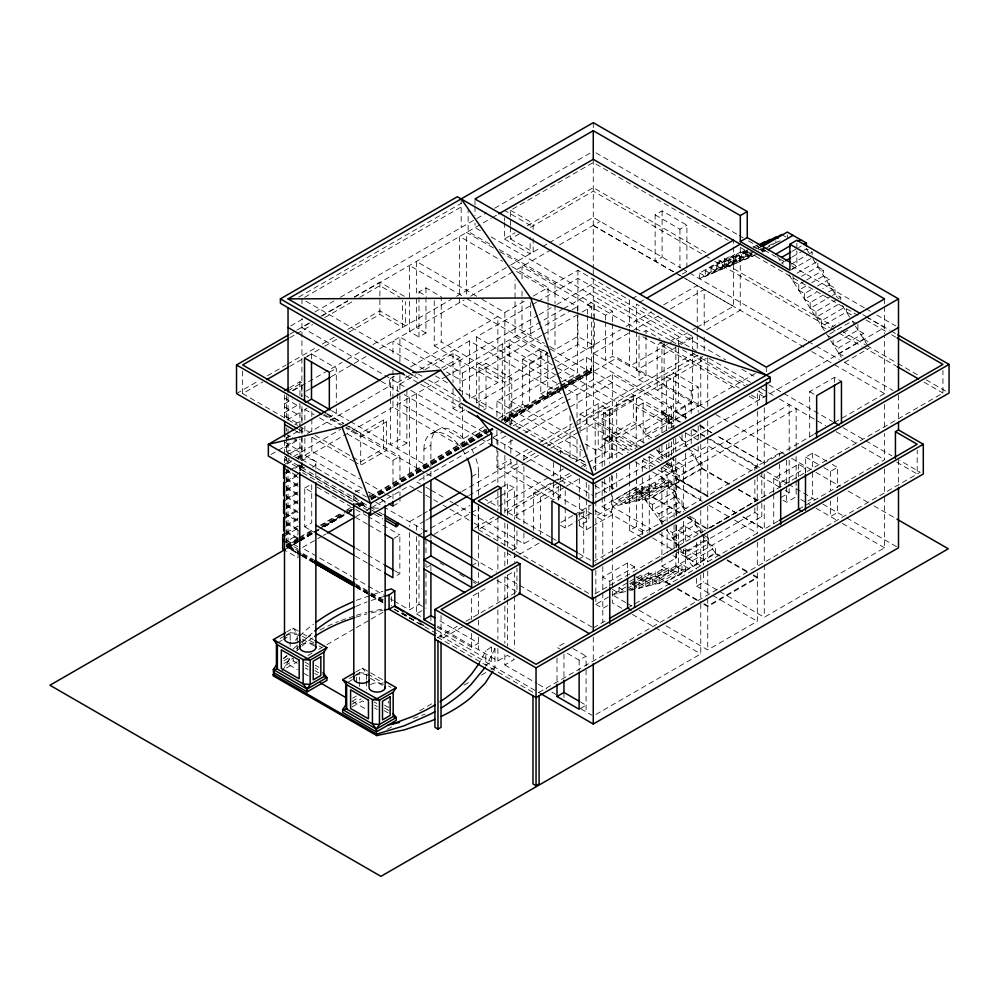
<?xml version="1.0" encoding="UTF-8"?>
<svg xmlns="http://www.w3.org/2000/svg" width="999" height="999" viewBox="0 0 999 999"><rect width="100%" height="100%" fill="white"/><g stroke="black" fill="none" stroke-linecap="round" stroke-linejoin="round"><path stroke-width="0.75" stroke-dasharray="5 3.75" d="M394.205 609.253L423.838 626.361L423.851 625.287L419.817 622.951M561.388 388.861L591.008 371.64L591.033 368.806L590.197 368.306L590.721 371.041L504.67 420.629M506.006 420.904L590.871 371.553L590.884 370.504M298.564 540.459L287.787 546.728L287.762 547.802L301.236 555.581M301.261 554.507L286.401 545.841L286.413 544.93L288.099 544.942L288.037 547.802L298.539 541.533M287.787 546.728L287.287 547.365L286.463 545.854L313.674 530.069M493.518 669.992L494.98 667.282L494.98 648.776L491.52 646.778L485.801 650.911L479.22 663.299M494.98 648.776L485.864 666.158M282.23 670.891L290.309 658.154M289.585 658.466L286.638 663.373L297.44 669.605M283.903 658.653L286.775 655.431M295.467 640.222L297.402 638.074M296.666 648.738L298.514 646.703M302.21 642.632L304.058 640.596A157.168 101.299 -6.6 0 1 312.437 632.866M292.969 649.163L297.402 645.104M296.666 651.011L300.899 647.152M301.948 646.178L304.058 644.243A154.783 89.361 0 0 1 312.437 637.899M298.514 537.899L286.413 544.93L301.161 553.446M299.862 537.112L313.299 529.295M320.017 525.387L341.533 512.887M346.903 509.765L352.285 506.63M353.621 505.856L361.688 501.161M369.755 496.478L485.352 429.258M501.486 419.88L559.278 386.276M560.626 385.502L590.197 368.306M321.341 525.511L342.857 513.011M344.193 512.225L352.722 507.367M357.642 504.42L362.15 501.885M369.742 497.377L486.688 429.383M501.473 420.791L560.064 386.8M560.614 386.401L591.033 368.806M297.777 540.447L286.988 546.728L300.499 554.532M299.126 539.672L313.961 531.043M322.053 526.336L344.992 512.999M346.341 512.212L351.735 509.078M358.479 505.157L363.873 502.022M370.617 498.101L486.625 430.656M504.158 420.454L560.814 387.512M562.162 386.738L590.484 370.267M299.912 539.685L313.374 531.855M322.802 526.361L344.368 513.836M349.75 510.701L352.447 509.14M357.829 506.006L364.573 502.085M371.303 498.164L487.15 430.806M287.45 547.365L298.239 541.096M299.588 540.309L313.062 532.479M314.41 531.693L318.456 529.345M319.805 528.558L344.068 514.448M349.45 511.313L352.147 509.752M358.891 505.831L365.634 501.91M371.016 498.776L486.938 431.381M488.286 430.594L492.332 428.246M504.458 421.191L590.721 371.041M299.887 540.746L313.349 532.917M314.697 532.13L318.743 529.782M324.138 526.648L345.691 514.11M347.04 513.336L352.422 510.202M359.153 506.281L365.896 502.36M371.278 499.238L487.137 431.868M488.486 431.081L493.881 427.959M298.801 541.533L288.037 547.802L288.037 465.871M300.15 540.746L313.611 532.917M314.96 532.142L319.006 529.795M324.388 526.66L345.929 514.135M347.277 513.349L352.672 510.214M359.403 506.306L366.133 502.385M371.516 499.25L487.325 431.93M488.673 431.143L492.707 428.796M506.181 420.966L560.039 389.647M298.763 297.09L461.176 203.321M304.658 297.315L462.724 206.056M290.721 325.961L302.884 318.943M314.872 312.013L333.953 300.999M340.372 297.29L486.563 212.887M494.667 208.217L593.269 151.286M290.122 334.016L295.479 330.931M296.815 330.157L310.214 322.415M320.929 316.233L347.727 300.761M354.433 296.89L379.882 282.193L404.358 296.316M310.065 322.839L301.96 327.51L405.806 387.475M322.115 315.884L347.889 300.999M354.358 297.252L491.121 218.294M492.182 217.695L497.852 214.423M289.722 337.774L295.105 334.665M296.453 333.891L312.6 324.563M324.712 317.57L352.972 301.261M359.702 297.365L379.882 285.714L399.912 297.277M510.464 225.399L510.464 210.327L593.269 162.525L728.271 240.472M236.526 393.606L257.967 381.218M267.345 375.811L286.101 364.972M287.437 364.21L316.92 347.19M322.277 344.093L334.328 337.125M347.727 329.395L379.882 310.826L405.644 325.699L405.644 301.586M504.37 222.39L504.37 238.961L515.134 232.742M527.26 225.749L593.269 187.637L706.468 252.997M533.166 229.458L533.166 223.439L530.119 225.2L504.37 210.327M242.632 370.991L242.632 393.606L262.812 381.943M289.722 366.408L301.835 359.415M307.217 356.306L323.364 346.99M324.712 346.203L336.825 339.21M348.938 332.217L379.882 314.348L402.585 327.46L402.585 300.337M510.464 226.91L510.464 238.961L521.153 232.792M530.494 227.397L593.269 191.159L703.97 255.082M304.533 357.967L311.501 353.946L336.301 368.269L336.301 402.522M425.961 297.202L425.961 333.017L418.993 337.038L418.993 291.883L425.961 287.862L441.221 296.678L441.221 341.833L504.845 378.571L548.051 353.621L459.627 302.572L459.627 236.488L502.497 261.238M289.722 387.624L299.95 381.718L301.86 382.817L301.86 396.653L301.96 318.469M287.799 390.934L301.86 382.817M292.245 390.572L299.875 386.163M293.419 390.484L342.058 362.412M347.327 359.365L359.615 352.272M372.939 344.58L451.148 299.425M456.506 296.328L510.039 265.422M510.876 264.935L541.183 247.44M542.519 246.678L547.864 243.594M549.2 242.819L593.269 217.37L681.056 268.057M329.333 372.29L336.301 368.269M305.969 391.283L310.015 388.948M331.393 376.598L353.022 364.123M354.146 363.474L367.807 355.582M379.57 348.788L464.173 299.95M470.629 296.216L513.723 271.341M551.423 249.575L515.072 270.567L577.522 306.643L577.522 311.251M559.502 244.905L600.224 221.391M284.615 403.796L292.245 399.388M284.615 412.599L299.875 403.796M304.857 420.079L304.857 409.39L307.18 408.042M287.15 419.942L299.875 412.599M662.1 210.851L662.1 257.118L655.132 261.139L655.132 214.872L662.1 210.851L686.9 225.175L686.9 271.428L679.932 275.449M294.78 424.35L299.875 421.416M434.253 300.699L434.253 345.854L441.221 341.833M285.876 438.299L299.875 430.219M394.405 376.236L390.384 378.559L390.384 397.003M410.539 366.933L497.877 316.496L497.877 382.58L468.856 399.338M482.067 299.325L504.845 312.475L526.448 300.012M533.204 296.104L548.051 287.537L548.051 301.361M500.087 251.798L555.019 283.516L577.909 270.292L629.595 300.137L629.595 327.809M271.041 454.47L296.616 439.71M307.38 433.491L389.485 386.089L389.485 377.335M409.378 375.636L397.34 382.58L397.34 391.808M420.067 369.468L469.518 340.909L563.361 395.092M479.058 407.829L479.058 367.345L486.026 363.324L486.026 408.479L476.486 402.972L476.486 336.888L536.538 302.222M537.874 301.448L577.909 278.334L678.446 336.376L678.446 344.068M284.615 447.852L299.875 439.036M399.912 384.078L415.846 374.875M425.137 369.505L453.022 353.409L459.99 357.43L459.99 391.084M289.698 453.721L299.875 447.852M655.132 214.872L679.932 229.196L686.9 225.175M441.396 368.169L459.99 357.43M284.615 459.802L286.513 458.703M293.431 456.568L340.709 429.27M443.344 370.017L537.887 315.434M539.235 314.648L555.444 305.294M556.793 304.508L593.269 283.466L725.674 359.915M283.654 464.922L291.321 460.489M296.441 457.542L299.001 456.068L299.95 456.618L297.327 458.129M287.15 463.998L292.245 461.063M304.857 438.411L304.857 455.207L311.825 451.186L359.902 478.946M301.96 428.946L301.96 459.69L444.592 377.335M445.429 376.848L562.337 309.353M563.686 308.579L593.269 291.496L697.24 351.523L577.584 420.604M283.654 473.726L288.773 470.779M290.047 470.042L299.001 464.872L299.95 465.422L299.95 471.303M285.889 473.538L289.722 471.328M294.83 468.381L299.95 465.422M399.912 361.638L399.912 337.038L462.4 373.114L570.829 310.514M572.165 309.74L577.522 306.643M348.639 426.161L360.714 433.141L383.416 420.03L386.463 421.79L386.463 450.437L360.714 465.297L355.319 462.187M299.95 468.656L301.86 467.557M587.449 314.111L587.449 304.77L594.405 300.749L612.537 311.213L612.537 322.115M386.463 421.79L360.714 436.663L345.866 428.096M286.214 481.068L297.714 474.425M284.615 483.091L297.39 475.711M541.708 335.364L462.4 381.156L445.03 371.128M543.056 334.59L576.66 315.185M582.042 312.075L591.445 306.643L591.445 372.727L564.972 388.024M286.214 489.872L299.001 482.492M285.889 491.171L298.676 483.791M498.563 418.319L522.677 404.395L522.677 359.24L540.796 348.776L547.752 352.797L547.752 397.952L540.796 393.931L540.796 348.776M632.292 298.589L636.338 296.253M286.214 498.688L299.001 491.308M304.757 488.061L311.713 484.04L311.713 522.814L304.757 526.835L304.757 488.061L314.098 493.456M587.449 304.77L605.569 315.234L612.537 311.213M284.615 500.711L298.676 492.594M522.677 359.24L529.632 363.261L547.752 352.797M406.88 389.622L406.88 443.169L399.912 439.148L390.384 444.655L390.384 398.539M453.022 388.599L453.022 408.479L459.615 404.67M549.65 346.503L555.019 349.6L577.909 336.376L594.405 345.904L594.405 300.749M639.16 302.547L644.555 299.438M286.214 507.504L299.001 500.124M479.058 367.345L504.82 382.217L511.775 378.196L511.775 423.351L577.022 461.026L577.022 436.426M285.889 508.791L298.676 501.411M756.805 254.52L699.575 278.746L699.575 273.027L724.375 258.704L733.915 264.211L752.185 253.659M699.575 273.027L705.294 276.323L705.294 270.604L730.094 256.281L739.635 261.788L752.684 254.258M406.88 443.169L397.34 448.676L397.34 393.344M453.022 408.479L459.99 412.5L469.518 406.993M476.486 402.972L577.909 344.418L587.449 349.925L594.405 345.904M705.294 270.604L711.013 273.901L711.013 268.182L735.813 253.858L745.354 259.365L753.184 254.845M711.013 268.182L716.745 271.478L716.745 265.759L741.545 251.436L751.086 256.943L754.994 254.683M722.464 269.056L722.464 263.336L747.264 249.013L747.264 254.745L722.464 269.056L716.745 265.759M746.465 250.362L728.184 260.914L728.184 266.633L722.464 263.336M283.654 517.782L299.001 508.928M746.965 250.949L733.915 258.491L733.915 264.211M753.483 247.178L758.716 244.168L758.716 249.9L764.435 247.477L760.514 249.738M284.615 518.344L298.676 510.227M430.931 433.816L437.887 429.795M699.575 278.746L724.375 264.435L751.56 252.922M747.464 251.536L739.635 256.069L739.635 261.788M705.294 276.323L730.094 262.013L730.094 256.281M747.964 252.135L745.354 253.634L745.354 259.365M755.793 247.615L758.403 246.104M711.013 273.901L735.813 259.59L735.813 253.858M716.745 271.478L741.545 257.168L741.545 251.436M756.805 248.788L759.415 247.29L786.4 262.799M347.59 434.053L392.994 460.277L399.962 456.256L399.962 495.966M728.184 266.633L752.984 252.322M496.928 416.458L496.928 401.086L556.081 366.933M557.417 366.158L620.604 329.682M625.986 326.573L651.523 311.825M663.623 304.845L697.24 285.439L697.24 325.399M483.703 409.827L486.026 408.479M761.026 250.324L770.154 245.042L780.169 240.809M286.214 525.124L299.001 517.744M761.525 250.911L764.135 249.413M765.434 248.651L775.886 242.62L775.886 238.324M285.889 526.411L298.676 519.03M762.025 251.511L764.635 250M423.938 469.031L423.938 449.263L430.906 445.242A33.729 19.468 60 0 1 444.68 428.234A33.729 19.468 60 0 1 470.079 446.765M510.851 425.674L510.851 401.086L555.419 375.349M556.78 374.575L586.488 357.417L671.478 406.481L671.478 427.997M641.808 447.402L593.456 419.48L593.456 353.396L629.919 332.342M631.268 331.568L658.279 315.971M670.429 308.953L704.195 289.46L704.195 327.884M286.538 532.642L298.039 525.998L298.039 534.815L283.978 542.932M284.615 535.963L298.676 527.847M643.681 331.88L646.003 330.544L660.239 338.761M483.828 426.823L462.4 439.198L399.912 403.134M540.796 393.931L560.476 382.58M561.788 381.818L577.522 372.727L577.522 312.787M792.045 251.361L797.264 248.339M798.576 247.59L801.186 246.079M667.332 344.443L629.595 366.221L612.537 356.368L605.569 360.389L605.569 321.466M286.576 545.916L300.574 537.762M285.339 549.35L316.396 531.418M324.5 526.748L348.813 512.712M359.615 506.468L366.371 502.572M371.765 499.45L490.621 430.831M505.482 422.252L563.548 388.723M392.957 400.999L392.957 407.142L462.4 447.24L487.949 432.492M489.285 431.705L493.331 429.383M505.432 422.39L529.632 408.416L529.632 363.261M547.752 397.952L563.648 388.786M784.215 261.601L781.605 263.112L786.176 265.759M792.045 257.08L802.484 251.049M803.795 250.299L806.405 248.788L812.125 252.098L812.125 254.957M509.453 424.687L511.775 423.351M791.245 264.161L808.216 254.358M809.515 253.609L812.125 252.098M322.115 536.163L301.96 547.802L351.673 576.498M323.451 535.389L326.149 533.828M355.706 516.77L365.11 511.338M366.458 510.564L370.492 508.229M371.828 507.455L409.453 485.739L416.171 489.61M491.533 438.349L416.421 481.718L420.454 484.04M492.882 437.574L502.272 432.155M513.236 425.824L565.247 395.791M566.583 395.017L593.269 379.62L672.951 425.624M642.919 336.8L657.167 345.017L662.961 341.67M792.219 268.881L796.865 266.196L796.865 250.899M791.245 269.88L812.125 257.829M505.894 436.001L497.877 440.634L497.877 445.242M516.595 429.82L564.71 402.048M566.046 401.273L570.054 398.951L570.054 402.035M705.119 408.391L617.307 357.692L564.897 387.949L577.022 394.942L612.337 374.55L687.574 417.982M661.937 432.804L661.937 345.904L664.485 344.443M670.829 340.784L678.446 336.376M668.681 343.656L687.549 332.767M692.944 329.658L695.641 328.097M696.99 327.322L733.378 306.306L733.378 240.222M392.994 506.093L399.962 502.072L399.962 497.49M796.965 273.189L817.844 261.126L817.844 266.858L800.886 276.648M512.899 439.997L504.845 444.655L504.845 449.263M524.999 433.017L612.337 382.58M678.408 344.443L692.369 336.376L692.369 348.676M636.463 331.768L636.463 370.192L679.595 345.292M680.943 344.518L694.417 336.725M706.555 329.732L740.247 310.277L740.247 244.193M793.044 275.449L793.044 281.169L795.654 279.67M793.044 281.169L798.775 284.478L805.294 280.707M806.605 279.957L823.576 270.155L823.576 275.886L811.825 282.667M646.003 335.214L646.003 375.699L639.035 379.72L639.035 334.565M580.069 432.792L580.069 414.098L598.201 403.633L605.157 407.654L605.157 452.822L598.201 448.801L598.201 403.633M471.64 476.798L478.596 472.777A33.729 19.468 60 0 0 475.399 457.167M798.775 284.478L798.775 290.209L806.605 285.689M496.928 447.19L496.928 467.17L510.364 459.415M515.746 456.306L529.195 448.551M539.947 442.332L572.202 423.713M580.069 414.098L587.037 418.119L605.157 407.654M421.553 514.772L409.453 521.753L409.453 526.386M422.889 513.986L428.271 510.889M461.863 491.496L514.273 461.238M531.967 451.024L523.913 455.669L523.913 460.302M542.694 444.817L573.551 427.01M574.887 426.236L609.765 406.106L609.765 463.299M557.604 367.944L616.733 402.085L698.089 355.107M798.775 290.209L804.495 293.506L812.324 288.986M817.544 285.976L829.295 279.196L829.295 284.915L822.764 288.686M603.571 412.649L609.29 415.959L609.29 442.395L603.571 439.085L603.571 412.649L633.329 395.467L636.375 397.24L636.375 423.663L609.665 439.085L609.665 412.649L636.375 397.24M666.42 430.357L666.42 376.698L673.388 372.677L698.189 386.988L698.189 412.275M510.851 459.49L510.851 467.17L517.607 463.274M523.001 460.152L535.164 453.134M547.315 446.116L575.686 429.745M577.035 428.958L586.488 423.501L632.155 449.875M593.456 419.48L702.846 356.331M804.495 293.506L804.495 299.238L816.245 292.457M394.056 538.274L399.85 534.927L399.85 573.701L394.056 577.047M424.488 521.116L416.421 525.774L416.421 530.407M425.824 520.342L428.521 518.781M468.843 495.504L525.287 462.912M526.635 462.137L540.072 454.383M550.824 448.164L595.179 422.565L637.911 447.227M602.147 466.458L602.147 418.544L706.393 358.354M609.29 415.959L612.337 414.198L609.665 412.649M692.369 350.212L692.369 402.472L664.123 386.163L657.167 390.184L657.167 345.017M804.495 299.238L810.214 302.547L823.276 295.005M828.496 291.995L835.014 288.224L835.014 293.956L840.746 297.252L840.746 300.125M558.229 452.048L560.551 450.711L586.301 465.571L586.301 468.693M636.188 447.527L636.188 407.043L643.156 403.022L668.905 417.882L668.905 428.783M810.214 302.547L810.214 308.266L831.106 296.216M832.404 295.454L835.014 293.956M421.678 533.416L418.993 534.964L418.993 604.358L409.453 609.865L394.68 601.323M423.014 532.642L429.707 528.783M431.056 528.009L469.905 505.569M502.06 487.012L507.417 483.916L514.385 487.937L514.385 519.305M810.214 308.266L815.946 311.576L836.825 299.513M838.136 298.763L840.746 297.252M433.991 534.34L470.167 513.461M471.503 512.687L479.545 508.041M487.587 503.409L499.637 496.441M500.986 495.666L514.385 487.937M603.571 439.085L633.329 421.903L636.375 423.663M604.72 465.297L604.72 439.085L611.688 435.064L636.488 449.375M815.946 311.576L815.946 317.295L839.435 303.733M666.42 376.698L691.221 391.009L698.189 386.988M563.448 468.856L497.877 506.718L485.027 499.288M575.499 461.9L588.873 454.183M585.052 443.931L595.841 450.162L678.446 402.472L678.446 345.604M815.946 317.295L821.665 320.604L846.465 306.281M286.601 631.98L293.219 628.159L301.311 632.829M280.182 638.511L285.177 635.626M286.426 634.902L290.172 632.742L293.219 628.159L297.19 633.266L301.061 635.501M821.665 320.604L821.665 326.336L846.465 312.013L852.184 315.322M533.454 530.481L533.454 493.119L553.034 481.805M554.345 481.056L558.254 478.796L565.222 482.817L560.002 485.826M645.816 429.008L668.718 415.796L668.718 421.303L645.816 434.515L645.816 429.008L639.148 425.149L649.163 439.198M474.7 528.134L494.018 516.982M569.517 473.389L504.845 510.739L551.011 537.387M581.43 466.508L587.037 463.274L580.069 459.253L580.069 445.242M588.149 462.637L612.337 448.676L623.064 454.857M692.369 402.472L675.774 412.05L686.488 418.231L675.861 411.988M279.483 641.72L282.03 640.259M283.304 639.522L287.113 637.325M583.978 466.92L586.301 465.571M668.905 417.882L661.937 421.903L636.188 407.043M507.417 512.225L558.029 483.004M559.365 482.23L572.677 474.537M478.234 505.506L478.234 529.62L500.936 516.52M666.42 421.853L673.388 417.832L673.388 372.677M831.305 327.372L839.135 322.852M533.454 493.119L540.422 497.127L558.691 486.588M673.388 420.367L698.189 406.044L691.221 402.023L666.42 416.346L673.388 420.367L673.388 426.598M755.381 373.464L593.269 467.057L593.269 470.079M856.767 323.688L852.184 321.041L827.384 335.364L831.967 338.012M514.385 516.246L564.997 487.025M566.321 486.251L579.645 478.558M426.61 567.444L430.906 564.972M496.928 467.17L553.583 499.887L560.551 495.866L560.551 483.404M843.556 332.642L848.775 329.62M283.304 658.204L287.113 656.006M283.928 660.664L290.172 657.055M833.116 340.097L833.116 344.393L857.916 330.082L863.636 333.379L863.636 339.111L838.835 353.421L838.835 347.702L863.636 333.379M283.966 663.461L293.219 658.116L293.219 660.938L283.966 666.283M642.307 471.578L642.307 460.776L649.263 456.755L659.702 462.787M286.488 667.969L297.24 661.75M307.992 655.544L312.025 653.221M318.743 649.338L325.474 645.454M326.81 644.68L355.032 628.383M356.381 627.609L369.817 619.855M371.166 619.08L383.266 612.087M659.178 453.246L682.067 440.022L688.748 443.881L665.846 457.092L659.178 453.246L659.178 447.739M691.221 436.176L698.189 432.155M471.64 565.684L478.596 561.663M595.953 494.143L884.565 327.51L862.986 315.06M512.187 550.549L516.958 547.802L516.958 529.245M471.516 513.523L523.913 543.781L533.454 538.274M560.901 522.427L572.789 515.571M574.1 514.797L591.271 504.895M577.922 514.473L583.728 511.113L583.728 556.281L577.922 559.627M663.099 466.396L668.905 463.049M844.555 362.462L869.355 348.139M416.421 536.588L416.421 613.886L424.762 609.065M518.281 555.069L514.385 557.33L507.417 553.309M519.592 554.32L540.422 542.295M560.576 525.299L565.222 527.971L576.947 521.203M578.246 520.454L593.881 511.426M602.147 497.377L602.147 506.655L673.388 465.522L673.388 456.181M693.543 448.526L698.189 451.211L707.729 445.704L753.134 471.915M641.907 491.845L635.239 487.987L612.337 501.211L619.018 505.057L641.907 491.845L641.907 486.338L648.588 490.197L648.588 484.69L655.269 488.536L655.269 483.029L661.937 486.888L639.048 500.112L632.367 496.253L632.367 501.76L625.699 497.902L625.699 503.409L619.018 499.55L619.018 505.057M667.182 463.374L672.527 466.458L695.416 453.246L695.416 458.753L702.097 462.599L701.997 468.743L652.397 497.377L612.337 506.718L651.298 529.208M619.018 499.55L641.907 486.338M625.699 497.902L648.588 484.69M809.689 436.825L809.689 391.67L834.49 377.347L841.458 381.368M579.333 494.517L579.333 525.774L588.873 520.267L588.873 500.287M632.367 496.253L655.269 483.029M639.048 494.605L661.937 481.381L668.618 485.239L645.729 498.451L639.048 494.605L639.048 500.112M625.699 503.409L648.588 490.197M595.179 510.676L604.72 516.183L611.688 512.162L611.688 492.12M652.397 504.507L652.397 510.014L675.299 496.803L675.299 491.296L652.397 504.507L645.729 500.661L645.729 492.944L668.618 479.732L675.299 484.153M632.367 501.76L655.269 488.536M668.618 481.93L645.729 495.154L639.048 491.296L662.412 524.063M672.527 466.458L672.527 471.965L679.208 475.824L702.097 462.599M504.845 600.012L504.845 576.823L514.385 571.316L514.385 594.505M579.333 525.774L586.301 529.795L591.508 526.785M592.807 526.036L612.337 514.76L645.829 534.09M484.99 588.823L471.64 596.528L471.64 619.555M645.729 500.661L702.097 468.106L688.748 449.388L695.416 453.246M355.894 671.977L362.512 668.156L369.255 672.052M349.463 678.508L354.458 675.624M355.706 674.899L359.453 672.739L362.512 668.156L366.471 673.264L383.241 682.954M348.776 681.73L352.585 679.52M437.612 637.662L459.128 625.237M465.859 621.353L516.958 591.858L516.958 568.056M462.45 626.848L441.034 639.21L441.034 615.421M629.52 481.156L629.52 530.494L636.488 526.485L647.989 533.116M659.078 513.873L681.967 500.661L681.967 506.168L659.078 519.38L659.078 513.873L652.397 510.014M352.585 698.201L356.406 696.003M754.844 470.504L754.844 467.395L779.645 453.071L781.967 454.42M593.269 561.788L700.761 499.725L700.761 444.393M757.329 411.376L757.329 467.057L707.729 495.704L660.701 468.556M813.686 434.528L764.198 463.099L717.307 436.026L764.285 463.049M834.49 422.515L884.565 393.606L884.565 335.202M351.96 701.385L359.453 697.065M351.923 704.233L361.188 698.875M351.923 707.042L362.512 700.936L366.558 703.271M437.187 627.31L471.64 647.19L478.596 643.169L437.525 619.467M672.439 532.592L695.329 519.38L695.329 524.887L672.439 538.099L672.439 532.592L667.095 529.52M678.446 547.689L678.446 530.556L685.401 526.535L702.235 536.251M805.681 472.664L805.681 457.092L812.649 453.071L827.01 461.363M634.565 566.908L627.597 562.887L602.797 577.21L609.765 581.218L634.565 566.908L634.565 571.578M773.738 492.532L773.738 478.521L798.538 464.198L805.494 468.219L805.494 472.889M773.738 478.521L780.694 482.542L805.494 468.219M672.439 538.099L679.108 541.957L701.997 528.746L701.997 532.879M687.487 517.632L707.729 529.32L757.329 500.112L707.729 528.746L687.487 517.057M595.004 593.93L942.944 393.044L942.944 370.442M612.337 589.323L619.018 593.181L619.018 587.674L628.446 582.23M629.795 581.443L635.177 578.334M636.525 577.559L641.907 574.45L648.588 578.309L648.588 572.802L655.269 576.66L655.269 571.153L661.937 574.999L661.937 569.492L668.618 573.351L668.618 567.844L675.299 571.703L675.299 566.196L681.967 570.042L681.967 564.535L688.648 568.394L635.239 581.605L629.845 584.727M491.52 646.778L491.52 661.763L485.801 665.059L485.801 650.911M629.732 583.678L648.588 572.802M685.789 551.323L708.678 538.111L708.678 543.618L685.789 556.83L685.789 551.323L683.116 549.775M437.525 626.073L497.877 660.913L507.417 655.406L514.385 659.427L504.845 664.934L504.845 652.572M595.841 596.628L595.841 604.358L608.528 597.027M625.774 602.584L612.337 594.83L628.496 585.501M661.937 556.918L661.937 566.196L676.635 557.704L676.635 549.974M680.032 551.623L683.603 553.683L737.374 522.639M738.711 521.865L754.844 512.549L761.812 516.57L761.812 499.45M780.843 497.552L789.185 492.732L789.185 485.002M629.695 588.324L632.367 589.872L632.367 584.365L655.269 571.153M619.018 593.181L625.749 589.285M627.097 588.511L632.479 585.402M633.828 584.627L641.907 579.957L641.907 574.45M823.963 467.644L830.481 471.416L837.449 467.395L837.449 487.637M632.367 584.365L639.048 588.224L639.048 582.717L661.937 569.492M627.047 590.746L648.588 578.309M387.45 729.357L394.168 725.474M419.705 710.726L431.805 703.746M464.06 685.127L470.779 681.243M481.53 675.037L489.597 670.379M490.946 669.605L494.98 667.282M639.048 582.717L645.729 586.563L645.729 581.056L668.618 567.844M632.367 589.872L655.269 576.66M645.729 581.056L652.397 584.914L652.397 579.408L675.299 566.196M607.567 605.619L602.797 608.379L595.841 604.358M675.861 553.821L675.861 566.196L761.812 516.57M783.129 500.249L786.613 502.26L796.153 496.753L796.153 481.293M639.048 588.224L661.937 574.999M652.397 579.408L659.078 583.266L659.078 577.759L681.967 564.535M645.729 586.563L668.618 573.351M685.789 556.83L692.469 560.689L715.359 547.464L715.359 553.746L665.759 582.38L665.759 581.605L715.359 552.971L720.604 556.006M652.397 584.914L675.299 571.703M659.078 583.266L681.967 570.042M661.937 566.196L678.446 575.724L685.401 571.703L685.401 545.229M808.004 500.911L812.649 498.239L812.649 471.765M563.96 643.331L557.005 647.352L559.602 648.863M593.269 627.872L608.041 619.33M627.597 608.041L700.761 565.809L700.761 539.672M684.889 548.601L707.729 561.788L757.329 533.154L734.39 520.017M777.809 521.328L764.198 529.183L741.42 516.033L764.285 529.133L764.198 499.987M798.538 509.353L884.565 459.69L884.565 433.554M696.565 578.396L696.565 586.188L703.533 582.167L718.381 590.734M567.42 653.371L579.133 660.127L586.088 656.106L586.088 668.393M538.723 692.507L920.241 472.24L899.974 460.539M580.294 708.591L586.088 705.232L580.881 702.222M595.953 714.435L700.761 653.92L700.761 601.361M666.083 625.849L707.729 649.899L757.329 621.266L757.329 569.605M719.73 591.52L764.285 617.245L884.565 547.802L884.565 495.242M765.384 250.886L762.524 252.098L762.524 247.802M356.393 600.299L382.867 591.246M356.006 606.356L367.008 601.898M341.034 620.504L354.945 615.721M413.399 718.406L425.112 714.135M371.316 600.449L383.853 596.478M356.393 615.297L366.645 612.437M356.006 617.145L367.008 613.886M675.299 483.591L635.239 493.494L635.239 487.987M612.337 594.83L625.699 591.52L619.018 587.674M629.695 590.534L665.759 581.605M368.156 612.087L382.867 608.953M371.316 612.862L382.992 610.289M781.605 234.478L786.176 237.113M817.844 266.858L823.576 270.155M823.576 275.886L829.295 279.196M791.508 263.099L796.865 266.196M829.295 284.915L835.014 288.224M595.966 152.847L737.774 234.728M739.123 235.502L743.181 237.837M748.576 240.959L758.041 246.416M791.795 265.909L864.734 308.017M866.083 308.803L871.49 311.925M876.885 315.035L895.791 325.961M752.984 246.591L756.418 248.576M862.799 314.61L865.496 316.171M866.845 316.945L889.747 330.182M891.096 330.956L896.49 334.066M740.421 247.49L857.891 315.309M865.983 319.98L886.238 331.668M891.645 334.79L895.691 337.125M863.636 339.111L869.355 342.407M718.593 260.002L833.154 326.136M841.233 330.806L865.496 344.805M866.845 345.592L896.49 362.699M897.839 363.486L919.405 375.936M926.135 379.82L947.701 392.27M705.319 255.856L709.377 258.204M714.772 261.313L829.532 327.572M830.881 328.346L837.637 332.255M838.985 333.029L861.937 346.278M863.286 347.065L895.691 365.771M924.038 382.142L942.944 393.044M821.665 326.336L827.384 329.633M833.116 344.393L838.835 347.702M838.835 353.421L844.555 356.73M682.404 268.843L687.799 271.953M689.585 272.989L806.842 340.684M808.191 341.471L814.759 345.254M816.108 346.029L839.197 359.365M844.467 362.412L893.106 390.484M593.269 225.412L677.384 273.988M678.333 274.525L806.493 348.526M811.737 351.548L884.565 393.606M593.169 225.474L674.437 272.327M675.774 273.102L681.131 276.186M682.467 276.96L733.378 306.306M510.464 210.327L533.166 223.439M809.689 391.67L816.658 395.691M692.369 336.376L636.463 304.108L636.463 330.232M741.895 369.268L756.755 377.847M768.843 384.827L782.342 392.632M783.691 393.406L832.417 421.541M843.119 427.709L891.87 455.856M510.464 238.961L533.166 252.073L533.166 238.499M896.727 462.187L917.194 474.001L917.194 450.212M504.37 238.961L530.119 253.833L530.119 237.25M709.065 358.354L750.461 382.255M761.138 388.424L774.5 396.128M779.582 399.063L825.624 425.649M836.113 431.705L856.43 443.444M861.687 446.478L884.565 459.69M480.394 230.719L475 227.61L475 223.089M491.183 236.95L675.948 343.631M693.481 353.746L747.427 384.89M758.216 391.121L766.308 395.791M682.542 349.762L745.304 386.001M764.285 396.953L757.329 392.944L757.329 405.594M489.71 244.031L468.131 231.568L468.131 210.477M499.15 249.488L642.107 332.018M659.64 342.145L739.21 388.074M751.348 395.092L759.44 399.762L759.44 390.709M493.381 247.939L466.595 232.467L466.595 295.479M661.937 345.904L737.175 389.348M749.262 396.328L757.329 400.974M591.445 306.643L522.015 266.558L522.015 281.918M511.875 266.646L548.051 287.537M832.229 464.385L837.449 467.395M805.681 457.092L818.743 464.635M715.921 414.635L729.432 422.427M734.839 425.549L784.827 454.408M791.583 458.316L814.547 471.565M815.896 472.352L840.209 486.388M848.313 491.071L868.581 502.772M873.988 505.894L895.604 518.369M636.463 370.192L646.003 375.699M593.456 353.396L685.401 406.481L685.401 420.317M476.71 296.241L416.421 261.426L416.421 295.242M699.662 424.962L707.729 429.62M699.899 425.874L711.925 432.804M699.887 425.974L711.95 432.929M461.7 295.617L409.453 265.447L409.453 331.531L418.993 337.038M466.595 298.551L544.293 343.406M593.269 371.578L681.218 422.352M692.719 428.996L704.919 436.039M710.301 439.148L759.39 467.482M766.87 471.803L787.062 483.466M788.411 484.24L815.259 499.737M822.864 504.133L845.416 517.145M846.74 517.919L898.501 547.802M668.718 415.796L662.037 411.938L674.55 429.495M661.85 412.05L679.407 422.077M692.744 429.882L704.932 436.813M706.181 437.649L757.329 467.057M548.713 348.052L522.015 332.642L522.015 300.362M550.049 348.826L591.445 372.727M754.844 467.395L757.167 468.731M668.718 421.303L675.386 425.149L652.497 438.374L645.816 434.515M686.001 433.154L700.761 441.683M759.802 475.761L779.832 487.337M785.177 490.409L789.185 492.732M800.911 499.5L809.602 504.52M816.133 508.279L837.087 520.379M842.357 523.426L884.565 547.802M549.612 356.618L515.047 336.663L515.047 279.795M554.932 359.677L577.522 372.727M552.235 364.847L509.228 340.022L509.228 423.489M418.993 291.883L426.623 296.291M556.018 375.075L502.272 344.043L502.272 421.328M557.355 375.849L609.765 406.106M476.486 336.888L558.254 384.103M701.997 468.169L730.344 484.527M738.436 489.198L757.329 500.112M701.997 468.743L730.344 485.102M738.436 489.772L757.329 500.674M602.147 418.544L644.879 443.219M656.892 450.149L668.918 457.092M670.254 457.867L683.603 465.571L683.603 511.95M667.582 462.175L685.401 472.577L685.401 452.597M649.937 454.17L661.95 461.113M667.295 464.198L676.635 469.592L676.635 515.971M664.934 465.809L674.063 471.078L674.063 517.332M486.026 363.324L511.775 378.196M661.937 467.07L671.478 472.577L671.478 461.813M425.961 333.017L416.421 327.51L416.421 296.778M609.665 439.085L629.807 450.711M643.244 458.466L655.332 465.447M675.861 478.084L708.016 496.64M717.394 502.06L736.151 512.887M707.929 496.703L675.774 478.134L796.153 408.641L796.153 447.277M717.307 502.11L736.063 512.937M604.72 439.085L628.221 452.647M642.307 460.776L652.747 466.808M657.966 469.817L667.107 475.099L667.107 521.353M434.253 345.854L497.877 382.58M635.114 461.825L651.198 471.103M652.534 471.878L700.761 499.725M661.85 478.134L702.247 501.348M708.865 505.282L729.108 516.858M675.299 491.296L668.618 487.437L668.618 479.732M522.677 404.395L529.632 408.416M510.851 401.086L578.296 440.035M675.299 496.803L681.967 500.661M681.967 506.168L687.312 509.253M439.697 368.044L392.957 341.059L392.957 356.431M496.928 401.086L582.217 450.324M689.984 516.296L695.329 519.38M645.729 492.944L680.744 513.161M652.397 497.377L680.744 513.736M695.329 524.887L701.997 528.746M306.006 301.211L424.687 369.73M435.477 375.961L448.963 383.753M458.404 389.198L586.525 463.174M703.333 535.027L708.678 538.111M417.682 373.738L423.089 376.848M428.496 379.97L459.552 397.902M601.947 481.655L614.035 488.648M708.678 543.618L715.359 547.464M413.636 375.799L423.351 381.406M424.438 382.043L459.752 402.435M659.078 519.38L664.422 522.465M678.446 530.556L692.682 538.786M727.16 559.79L748.151 571.903M753.396 574.937L757.329 577.21L707.729 605.844L702.484 602.809M715.359 553.746L719.292 556.018M727.16 560.564L748.151 572.677M753.396 575.699L757.329 577.971L707.729 606.618L699.862 602.072M405.906 375.749L419.405 383.541M420.754 384.315L466.633 410.801M594.979 485.676L608.416 493.444M410.751 390.322L487.637 434.715M493.007 437.824L593.269 495.704M659.365 533.866L679.507 545.491M602.147 506.655L611.688 512.162M381.218 381.318L398.901 391.533M404.183 394.568L479.82 438.236M480.981 438.911L490.084 444.168M652.534 537.962L672.627 549.562M673.963 550.337L700.761 565.809M629.52 530.494L642.307 537.874M673.064 555.644L676.635 557.704M510.851 467.17L560.551 495.866M592.257 514.173L586.301 510.739L579.333 514.76L588.873 520.267M583.728 511.113L558.928 496.803L558.928 501.473M675.861 566.196L685.401 571.703M696.565 586.188L711.413 594.755M712.774 595.541L757.329 621.266M659.078 577.759L671.003 584.64M677.559 588.423L701.173 602.06M665.759 582.38L669.692 584.652M677.559 589.198L698.551 601.311M636.563 576.873L641.907 579.957M305.532 395.666L308.679 397.477M331.506 410.664L348.976 420.741M350.312 421.516L430.906 468.044M551.735 537.812L557.092 540.896M578.521 553.271L592.07 561.101M327.173 413.773L343.269 423.064M326.511 413.848L343.868 423.876M345.204 424.637L399.962 456.256M324.363 414.573L344.543 426.236M345.891 427.01L423.938 472.065M426.598 473.601L431.893 476.66M322.914 414.847L340.472 424.975M304.857 409.39L314.21 414.785M319.555 417.869L338.249 428.658M284.69 398.164L299.95 406.98M425.824 487.15L429.857 489.473M431.206 490.247L444.642 498.002M450.012 501.111L452.697 502.659M454.046 503.434L470.167 512.749M627.122 603.359L632.492 606.468M639.21 610.339L660.701 622.752M284.69 406.98L299.95 415.796M417.52 490.384L424.238 494.268M425.586 495.042L432.305 498.926M433.641 499.7L437.674 502.022M443.044 505.132L448.426 508.229M449.775 509.003L472.614 522.202M473.951 522.976L516.958 547.802M621.715 608.279L612.337 602.872L612.337 560.814M632.442 614.472L653.87 626.848M655.207 627.622L700.761 653.92M284.69 415.796L299.95 424.6M242.632 393.606L297.64 425.362M298.988 426.136L309.727 432.342M315.085 435.439L351.323 456.356M352.659 457.13L360.714 461.775L383.416 448.676L383.416 420.03M478.234 529.62L590.971 594.717M298.614 429.445L305.369 433.341M312.113 437.25L353.971 461.401M294.867 430.482L299.95 433.416M285.964 434.153L291.046 437.087M292.32 437.824L299.95 442.22M365.234 482.03L385.264 493.593M386.601 494.368L393.281 498.214M299.95 447.802L301.86 448.901M284.69 442.22L299.95 451.036M304.857 455.207L363.624 489.135M368.956 492.22L379.645 498.376M380.981 499.15L387.649 503.009M301.96 459.69L366.458 496.928M375.836 502.335L421.69 528.808M422.852 529.482L429.582 533.366M473.301 558.603L496.59 572.052M504.845 576.823L518.244 584.552M519.58 585.327L591.92 627.097M287.225 452.51L299.95 459.852L299.95 439.285M284.615 456.655L286.513 457.767L286.513 463.948M374.15 509.403L288.037 459.69L288.037 464.323M379.308 512.275L383.579 514.847M496.965 580.307L517.582 592.22M284.69 459.852L370.729 509.527M372.065 510.289L376.061 512.599M377.397 513.374L382.742 516.458M301.86 470.079L368.631 508.628M376.635 513.249L383.316 517.107M302.622 472.714L368.057 510.501M374.725 514.348L382.742 518.981M317.058 487.125L350.449 506.406M355.781 509.49L366.471 515.659M367.807 516.421L399.85 534.927M284.69 468.656L298.676 476.735M286.214 470.641L299.001 478.022M473.301 580.382L477.272 582.679M439.947 562.812L443.918 565.109M459.815 574.288L465.122 577.347M473.064 581.93L475.711 583.466M355.494 517.357L367.52 524.3M368.856 525.074L383.541 533.553M285.889 478.159L298.676 485.539M286.214 479.458L299.001 486.838M573.076 648.601L586.088 656.106M285.889 486.975L299.95 495.092M286.214 488.261L299.001 495.641M285.889 495.791L298.676 503.171M286.214 497.077L299.001 504.458M285.889 504.595L299.95 512.712M286.214 505.881L299.001 513.261M355.781 548.251L366.471 554.42M367.807 555.194L383.828 564.447M394.518 570.616L399.85 573.701M285.889 513.411L298.676 520.791M283.654 513.224L299.001 522.077M304.757 526.835L314.098 532.23M355.494 556.131L367.52 563.074M368.856 563.836L383.541 572.327M285.889 522.215L299.95 530.344M286.214 523.513L299.001 530.894M418.993 604.358L422.477 606.368M285.889 531.031L298.676 538.411M286.214 532.317L299.001 539.697M353.022 577.285L383.928 595.117M390.646 599L393.331 600.549M416.421 613.886L421.69 616.92M504.845 664.934L537.087 683.553M538.436 684.327L546.49 688.985M551.873 692.082L555.906 694.417M580.881 708.84L592.07 715.296M285.889 539.847L299.95 547.964M286.538 542.42L298.039 549.063L298.039 557.879L286.538 551.236M436.438 629.957L491.52 661.763M288.099 544.942L313.661 559.702M355.382 583.791L370.179 592.332M371.528 593.106L383.641 600.099M302.51 554.22L313.236 560.414M356.131 585.177L369.543 592.919M370.879 593.693L382.942 600.661M302.485 555.132L313.386 561.513M356.119 586.088L369.967 594.18M370.866 594.605L383.441 601.96M402.297 612.849L406.343 615.184M301.848 555.307L314.011 562.325M355.894 586.513L369.405 594.305M370.754 595.092L382.917 602.11M401.835 613.036L413.998 620.054M419.405 623.176L423.451 625.511M313.698 562.612L286.513 546.815L286.513 469.518M355.319 586.638L383.928 603.159M394.343 609.178L539.51 692.994M302.585 556.356L313.361 562.574M356.468 587.474L369.942 595.254M371.291 596.028L383.416 603.021M437.425 637.137L534.69 693.294M302.66 633.603L313.461 639.835M370.604 672.827L382.742 679.844M302.347 636.251L313.948 642.944M319.106 645.928L321.69 647.414M388.399 685.926L390.984 687.412M302.435 639.11L316.458 647.215M370.442 678.383L385.751 687.212M315.185 665.159L319.018 667.369M384.478 705.157L388.299 707.367L388.299 701.148M304.92 662.05L308.791 664.285M315.247 668.006L317.819 669.505M374.213 702.06L376.798 703.546M384.528 708.016L390.984 711.738M305.357 665.122L308.067 666.683M314.81 670.579L318.856 672.914M374.65 705.132L377.347 706.68M384.091 710.576L388.136 712.911M293.219 660.938L297.265 663.274M305.357 667.944L308.067 669.505M314.81 673.401L317.507 674.949M374.65 707.941L377.347 709.502M304.195 673.501L308.254 675.848M352.822 701.585L367.682 710.152M679.557 436.513L687.075 447.04M656.668 449.725L663.348 459.09M665.846 462.599L679.208 481.331L679.208 475.824M661.937 478.084L685.314 510.851M689.485 516.695L701.173 533.079M701.997 534.253L715.359 552.971M666.595 529.92L679.108 547.464L679.108 541.957M679.944 548.638L692.469 566.196L692.469 560.689M806.405 248.788L809.677 253.958M812.949 259.116L837.474 297.827M842.382 305.557L850.549 318.469M852.184 321.041L854.644 324.912M855.456 326.211L867.719 345.554M777.509 256.656L780.781 261.825M788.96 274.725L829.844 339.235M830.656 340.522L841.283 357.292M898.501 395.117L898.501 419.343M898.501 459.69L898.501 485.964M884.565 298.876L884.565 304.907M884.565 306.418L884.565 333.666M884.565 404.358L884.565 427.41M884.565 468.956L884.565 493.693M857.916 324.35L857.916 330.082M846.465 309.153L846.465 312.013M837.449 496.978L837.449 512.549L830.481 516.57L830.481 500.998M834.49 377.347L834.49 383.579M830.481 471.416L830.481 490.097M812.649 453.071L812.649 470.204M798.538 464.198L798.538 476.66M796.865 243.257L796.865 249.375M796.153 456.555L796.153 479.745M789.185 450.986L789.185 404.62L595.841 516.246L602.797 520.267L602.797 558.903M789.185 460.264L789.185 483.454M787.324 234.915L787.324 237.774M786.613 460.214L786.613 485.127M786.613 486.688L786.613 502.26M780.694 482.542L780.694 487.212M779.645 453.071L779.645 456.193M779.645 463.973L779.645 488.898M773.738 494.093L773.738 523.676M766.308 367.157L766.308 371.678M764.285 407.717L764.198 466.171M764.198 473.851L764.198 498.451M764.285 538.399L764.285 563.136M764.285 564.685L764.285 617.245M761.812 471.416L761.812 497.889M757.329 542.27L757.329 568.094M757.23 476.336L757.23 504.008M757.23 505.544L757.23 533.204M754.844 479.857L754.844 501.648M754.844 507.879L754.844 512.549M751.086 251.211L751.086 256.943M724.375 258.704L724.375 264.435M707.729 357.58L707.729 407.055M707.729 420.966L707.729 498.776M707.729 506.456L707.729 532.579M707.729 534.115L707.729 561.788M707.729 570.904L707.729 596.728M707.729 598.251L707.729 649.899M704.195 337.1L704.195 352.472M703.533 537L703.533 565.034M703.533 572.814L703.533 582.167M700.761 356.655L700.761 409.215M700.761 424.675L700.761 438.586M700.761 510.477L700.761 533.528M700.761 575.074L700.761 599.812M698.189 425.924L698.189 440.309M698.189 446.528L698.189 451.211M697.24 326.935L697.24 333.079M697.24 334.628L697.24 349.987M696.565 542.582L696.565 569.055M691.221 391.009L691.221 416.046M691.221 429.945L691.221 444.068M685.401 432.617L685.401 451.061M685.401 526.535L685.401 543.668M683.603 521.216L683.603 542.869M683.603 549.05L683.603 553.683M682.067 434.515L682.067 440.022M679.932 229.196L679.932 267.744M678.446 549.25L678.446 575.724M676.635 525.237L676.635 548.426M675.861 345.904L675.774 424.338M675.774 438.174L675.774 456.618M675.774 458.154L675.861 515.184M675.861 524.45L675.861 547.639M674.063 525.049L674.063 548.176L667.107 552.197L667.107 529.07M673.388 439.048L673.388 454.62M671.478 441.833L671.478 455.669M668.905 442.807L668.905 456.818M666.42 444.38L666.42 458.391M664.123 341.009L664.123 386.163M661.937 445.267L661.85 461.226M661.85 467.37L661.937 524.45M661.937 532.18L661.937 555.369M649.263 456.755L649.263 469.093M649.263 475.262L649.263 532.317M646.003 330.544L646.003 333.654M643.156 403.022L643.156 443.506M642.307 477.747L642.307 534.79M636.488 461.713L636.488 477.135M636.488 478.683L636.488 526.485M633.329 395.467L633.329 421.903M629.595 329.345L629.595 366.221M629.52 464.198L629.52 479.62M627.597 562.887L627.597 576.898M616.733 402.085L616.733 457.729M616.733 473.189L616.733 487.1M612.537 323.676L612.537 356.368M612.337 374.55L612.337 460.964M612.337 475.974L612.337 490.159M612.337 495.954L612.337 553.396M611.688 435.064L611.688 461.276M611.688 475.149L611.688 490.571M609.765 477.21L609.765 491.121M609.765 581.218L609.765 587.449M605.569 315.234L605.569 319.905M604.72 479.17L604.72 494.592M604.72 496.141L604.72 516.183M602.797 566.633L602.797 591.371M602.797 592.782L602.797 622.365M602.147 481.918L602.147 495.829M595.841 450.162L595.841 470.142M595.841 483.966L595.841 499.338M595.841 500.874L595.841 562.612M595.841 570.342L595.841 595.079M595.179 422.565L595.179 470.479M593.269 122.652L593.269 128.684M593.269 159.328L593.269 268.444M593.269 269.63L593.269 277.31M593.269 278.846L593.269 316.233M593.269 317.47L593.269 379.62M593.269 637.15L593.269 662.187M588.873 484.915L588.873 498.751M587.449 315.672L587.449 349.925M587.037 418.119L587.037 452.385M586.488 357.417L586.488 423.501M586.301 482.367L586.301 529.795M586.088 669.929L586.088 711.837M579.333 478.346L579.333 493.643M579.133 660.127L579.133 670.878M577.909 270.292L577.909 310.614M577.909 312.15L577.909 344.418M577.022 394.942L577.022 424.138M570.054 415.859L570.054 458.891M565.222 490.596L565.222 506.168M565.222 507.729L565.222 527.971M563.96 654.083L563.96 678.646M563.96 692.457L563.96 697.739M560.551 450.711L560.551 453.821M560.551 466.283L560.551 481.855M558.254 486.575L558.254 502.147M557.005 658.104L557.005 682.667M555.019 283.516L555.019 303.496M555.019 305.032L555.019 349.6M553.583 462.512L553.583 481.206M553.583 482.754L553.583 499.887M548.051 302.897L548.051 339.785M540.422 497.127L540.422 534.502M530.694 302.622L530.694 335.002M523.913 466.483L523.913 525.224M523.913 532.954L523.913 543.781M522.015 291.146L522.015 298.826M516.958 459.69L516.958 519.967M514.385 526.485L514.385 562.137M514.385 596.041L514.385 648.601M510.851 439.51L510.851 453.346M507.417 483.916L507.417 516.296M507.417 524.013L507.417 548.938M507.417 550.461L507.417 565.759M507.417 575.024L507.417 598.214M507.417 599.75L507.417 646.128M504.845 312.475L504.845 378.571M504.845 455.407L504.845 513.811M504.845 523.026L504.845 546.078M504.845 552.235L504.845 566.058M504.845 606.193L504.845 643.294M504.82 382.217L504.82 421.141M504.37 217.857L504.37 220.879M497.877 451.386L497.877 485.202M497.877 491.346L497.877 510.227M497.877 517.47L497.877 545.129M497.877 546.678L497.877 572.802M497.877 578.983L497.877 603.721M497.877 609.902L497.877 639.273M497.877 648.551L497.877 660.913M496.928 430.294L496.928 445.654M478.596 472.777L478.596 495.579M478.596 506.343L478.596 534.003M478.596 535.539L478.596 566.333M478.596 572.552L478.596 583.441M478.596 592.507L478.596 613.998M478.596 620.142L478.596 629.358M478.596 637.025L478.596 649.775M475 200.474L475 205.007M475 206.506L475 215.547M471.64 633.378L471.64 647.19M469.518 340.909L469.518 400.849M462.4 373.114L462.4 394.98M462.4 406.93L462.4 447.24M461.176 198.913L461.176 227.56M459.99 398.738L459.99 401.798M459.99 403.321L459.99 412.5M453.022 353.409L453.022 382.48M430.906 445.242L430.906 466.521M430.906 471.116L430.906 477.272M430.906 534.128L430.906 538.798M430.906 566.508L430.906 571.116M430.906 615.634L430.906 620.928M425.961 287.862L425.961 295.654M425.961 538.985L425.961 555.943M425.961 563.661L425.961 566.745M425.961 572.914L425.961 608.379M423.938 475.137L423.938 481.293M416.421 393.606L416.421 473.988M409.453 397.627L409.453 478.009M409.453 532.567L409.453 609.865M399.912 375.462L399.912 393.906M399.912 395.442L399.912 439.148M392.957 370.267L392.957 374.875M392.957 376.411L392.957 399.463M392.994 460.277L392.994 487.762M392.994 493.868L392.994 499.987M391.333 596.64L391.333 605.894M379.882 282.193L379.882 314.348M366.471 679.345L366.471 673.264L359.453 672.739L359.453 680.344M366.471 680.868L366.471 689.984M360.714 433.141L360.714 465.297M359.453 681.855L359.453 686.425M356.406 677.322L356.406 681.992M353.796 495.779L353.796 502.01M336.301 408.753L336.301 413.424L329.333 417.445L329.333 412.774M315.871 463.973L315.871 481.118M311.825 411.476L311.825 417.582M311.825 419.118L311.825 431.331M311.825 437.437L311.825 451.186M311.501 353.946L311.501 360.177M304.857 426.186L304.857 436.875M301.96 298.876L301.96 304.907M301.96 422.802L301.96 405.894L301.86 422.777M301.96 462.774L301.96 470.504M301.86 427.597L301.86 470.541M300.612 455.157L300.612 459.84M300.612 466.071L300.612 470.741M299.95 381.718L299.95 395.554M299.95 404.046L299.95 426.286M299.95 427.822L299.95 437.824M299.762 466.146L299.762 470.816M299.001 456.068L299.001 459.003M297.19 649.987L297.19 633.266L290.172 632.742L290.172 640.334M290.172 641.857L290.172 646.415M288.037 396.678L288.037 421.266M288.037 428.946L288.037 433.554M288.037 435.089L288.037 441.246M288.037 442.782L288.037 456.605M286.513 395.691L286.513 420.279M286.513 427.959L286.513 431.044M286.513 437.187L286.513 455.631M284.615 394.98L284.615 421.416M284.615 440.509L284.615 462.737M471.615 449.275A33.729 19.468 60 0 1 473.676 453.171M423.938 449.263A33.729 19.468 60 0 1 436.775 432.242A33.729 19.468 60 0 1 461.463 448.364M462.3 449.562A33.729 19.468 60 0 1 466.708 457.192M355.282 675.898A8.092 4.67 0 0 1 368.119 675.674M369.83 493.943A8.092 4.67 0 0 1 369.405 496.353M357.105 498.476A8.092 4.67 0 0 1 353.858 495.442M355.282 491.958A8.092 4.67 0 0 1 362.662 490.034M368.119 491.733A8.092 4.67 0 0 1 369.23 492.769M370.542 684.702A8.092 4.67 0 0 1 383.379 684.477M378.396 508.116A8.092 4.67 0 0 1 372.365 507.292M381.843 499.712A8.092 4.67 0 0 1 385.152 503.971M301.248 644.705A8.092 4.67 0 0 1 314.086 644.48M301.248 460.764A8.092 4.67 0 0 1 314.086 460.539A8.092 4.67 0 0 1 311.139 467.757M304.945 467.869A8.092 4.67 0 0 1 300.437 465.409M285.989 635.888A8.092 4.67 0 0 1 298.826 635.664M285.989 451.948A8.092 4.67 0 0 1 298.826 451.735A8.092 4.67 0 0 1 295.879 458.953M289.685 459.053A8.092 4.67 0 0 1 287.824 458.479M286.288 457.642A8.092 4.67 0 0 1 285.177 456.605M299.513 636.001A165.397 106.593 -6.6 0 1 313.486 624.138M299.513 643.393A162.874 94.031 0 0 1 313.486 633.741M319.93 630.057A162.874 94.031 0 0 1 338.286 621.503"/><path stroke-width="1.5" d="M434.965 719.317A162.874 94.031 0 0 1 429.732 721.503L404.408 729.844L376.698 735.564L273.052 675.724L274.3 671.578M492.794 671.353L485.077 683.279L470.616 697.901A162.874 94.031 0 0 1 441.296 716.408M479.22 663.299L471.353 674.313L463.961 682.454A157.168 101.299 -6.6 0 1 440.01 701.773M276.436 642.182L276.436 664.984L273.376 669.567L273.376 672.389L307.105 691.857L326.948 680.406L326.948 677.584L322.977 672.477M285.289 632.742L273.376 639.61L277.347 644.717L303.134 659.615L310.165 660.139L323.901 652.21L326.948 647.627L314.81 640.621M307.105 689.048L310.165 684.465L323.901 676.535L326.948 677.584L307.105 689.048L273.376 669.567L277.347 669.043L303.134 683.928L307.105 689.048L307.105 691.857M345.716 682.192L345.716 704.994L342.669 709.577L342.669 712.387L376.398 731.867L396.241 720.404L396.241 717.594L393.057 713.498M354.57 672.739L342.669 679.62L346.641 684.727L372.427 699.612L379.445 700.149L393.181 692.22L396.241 687.637L385.439 681.405M376.398 729.045L379.445 724.462L393.181 716.533L396.241 717.594L376.398 729.045L342.669 709.577L346.641 709.04L372.427 723.938L376.398 729.045L376.398 731.867M485.077 667.482L470.616 684.977A165.397 106.593 -6.6 0 1 441.296 707.916M385.152 596.116L389.061 595.054L394.78 590.921L391.333 588.935L385.689 590.471M686.887 610.489L689.747 608.841M404.558 374.962L280.394 303.284L280.394 298.876L457.355 196.716L770.217 377.347L770.217 381.755L593.269 483.916L467.994 411.588M416.333 372.952L288.037 298.876L593.269 122.652L747.264 211.563L747.264 237.562L790.159 262.325M593.269 130.694L475 198.976L766.308 367.157L884.565 298.876L789.897 244.218L789.897 270.217L740.309 241.583L740.309 215.584L593.269 130.694L593.269 159.328L860.289 313.499M297.265 428.671L236.526 393.606L236.526 364.96L288.773 334.79M498.913 213.811L593.269 159.328M288.386 338.549L242.632 364.96L325.824 412.999M266.845 379.62L288.386 367.182M284.615 390.572L288.449 388.361M311.326 388.186L330.182 377.31M305.694 402.46L311.501 399.113L311.501 361.738M477.272 415.559L491.745 433.454L491.745 445.129L370.604 515.059L268.344 456.031L268.344 444.355L342.07 427.122L440.609 370.229L466.658 402.435M283.654 469.168L284.69 468.656L284.69 465.721M284.615 477.422L283.654 477.972L283.654 464.922M740.309 215.584L747.264 211.563M283.654 486.788L284.615 486.238M284.615 495.054L283.654 495.604L283.654 482.542L284.615 483.091M640.384 293.918L733.378 240.222M283.654 504.408L284.615 503.858M740.309 241.583L747.264 237.562M647.252 297.877L740.247 244.193M284.615 512.674L283.654 513.224L283.654 500.162L284.615 500.711M759.215 244.755L764.435 241.746M759.715 245.354L770.154 239.323M760.214 245.941L775.886 236.9L778.171 238.224M283.654 522.027L284.615 521.478M760.714 246.528L781.605 234.478M762.524 246.366L787.324 232.055L806.405 243.069L806.405 245.929M768.243 249.675L793.044 235.352M284.615 530.294L283.654 530.844L283.654 517.782L284.615 518.344M285.264 550.499L282.705 549.013L282.705 534.865L285.264 533.379M789.897 244.218L796.865 240.197L898.501 298.876L898.501 390.522M775.886 254.083L790.234 245.791M798.064 241.271L800.686 239.76M284.615 539.11L282.705 540.209L285.264 541.683M781.605 257.38L790.746 252.11M803.795 244.568L806.405 243.069M285.339 549.35L49.95 685.252L380.931 876.348L948.288 548.788L896.952 519.155M785.514 260.851L790.746 257.842M491.745 433.454L370.604 503.384L268.344 444.355L389.485 374.413L403.434 373.276M327.485 533.054L354.358 517.544M385.414 518.006L396.091 524.175L398.002 523.064L398.002 525.586L396.091 526.685L385.414 520.516M429.607 510.114L460.514 492.27M429.857 518.006L467.495 496.278M897.839 334.84L949.05 364.41L949.05 393.044L592.307 599.013L472.127 529.62L472.127 500.986L497.877 486.113L500.936 487.874L500.936 515.009M500.936 487.874L478.234 500.986L592.307 566.845L942.944 364.41L897.04 337.912M423.938 538.149L430.906 534.128L471.978 557.842M471.978 579.62L430.906 555.906L423.938 559.927L471.64 587.462L471.64 476.798A33.729 19.468 60 0 0 467.32 458.516M463.611 400.249L593.269 475.099L898.501 298.876M461.101 403.209L593.269 479.508L770.217 377.347M435.089 629.183L394.78 605.906L389.061 609.203L384.503 610.027M326.948 647.627L307.105 659.078L303.134 659.615L303.134 683.928L310.165 684.465L310.165 660.139L273.376 639.61L275.412 640.322M898.501 327.51L593.269 503.733L490.621 444.48M441.034 642.307L441.034 727.322L437.974 729.095L434.927 727.322L434.927 609.477L516.958 562.112L520.004 563.873L520.004 593.618L466.458 624.525M520.004 563.873L441.034 609.477L536.038 664.323L917.194 444.268L895.441 431.705L895.441 458.479M423.938 484.365L423.938 619.655L430.906 615.634L434.877 617.931M554.283 544.642L558.928 541.957L558.928 504.582M815.022 433.753L835.077 422.177M472.127 500.986L592.307 570.379L949.05 364.41M396.241 687.637L376.398 699.088L372.427 699.612L372.427 723.938L379.445 724.462L379.445 700.149L342.669 679.62M895.441 431.705L898.501 429.945L923.288 444.255L923.301 474.001L536.038 697.589L434.927 639.21M609.39 618.556L628.196 607.704M779.158 520.541L799.425 508.841M532.979 695.828L532.979 783.94L536.038 785.701L536.038 667.844L923.288 444.255M557.005 684.203L557.005 696.478L563.96 692.457L579.582 701.473M540.596 693.618L593.269 724.025L898.501 547.802L898.501 487.512M536.038 785.701L539.085 783.94L539.085 695.828M354.633 606.917L342.919 612.562A157.168 101.299 -6.6 0 0 314.685 630.993M353.509 601.46L338.286 608.578A165.397 106.593 -6.6 0 0 316.021 622.277M354.633 617.544L342.919 621.815A154.783 89.361 0 0 0 314.685 636.388M391.995 724.2L413.399 716.133L425.112 710.489A157.168 101.299 -6.6 0 0 434.915 704.982M273.052 674.288L376.698 734.128L404.408 725.686L429.732 714.472A165.397 106.593 -6.6 0 0 434.965 711.638M388.074 725.112L399.513 722.427M412.724 372.515L440.609 370.229M288.037 298.876L530.694 297.989L766.408 375.137M897.04 366.546L918.643 379.021M839.135 425.187L834.49 422.515L834.49 385.139M802.01 511.363L798.538 509.353L798.538 479.77M280.394 298.876L412.562 375.174M288.037 327.51L379.87 380.544M311.363 399.026L330.169 409.89M558.429 541.67L577.185 552.497M434.54 478.184L474.338 501.161M236.526 364.96L321.566 414.061M631.081 610.052L627.597 608.041L627.597 578.458M284.69 424.6L293.594 429.745M388.986 503.783L392.994 506.093L392.994 501.51M384.652 515.359L491.908 577.397M518.931 592.994L589.273 633.603M283.654 473.726L284.615 474.288M315.434 494.23L354.17 516.595M384.877 534.328L392.894 538.948L392.894 577.722L384.877 573.089M423.938 568.993L465.01 592.707M283.654 491.358L284.615 491.908M315.721 525.124L354.445 547.489M385.164 565.222L393.181 569.842M283.654 508.978L284.615 509.527M315.434 533.004L354.17 555.357M434.927 609.477L536.038 667.844M283.654 526.598L284.615 527.147M282.705 534.865L284.615 535.963M423.938 619.655L434.54 625.774M557.005 696.478L579.133 709.253L579.133 672.414M315.01 560.476L354.033 583.004M394.405 606.318L403.821 611.75M406.518 613.311L415.934 618.743M418.618 620.304L421.316 621.853M314.573 561.188L354.795 584.403M314.548 562.087L354.782 585.314M315.359 563.111L354.545 585.726M316.296 564.11L354.208 586.001M314.71 563.349L353.783 585.913M434.74 635.589L389.061 609.203L389.061 595.054M393.544 716.033L396.241 717.594M320.404 682.866L346.066 697.677M461.176 198.913L530.694 297.989L593.269 475.099M342.07 427.122L370.604 503.384L370.604 515.059M345.716 704.994L346.641 709.04L346.641 684.727M323.289 673.826L323.901 676.535L323.901 652.21M276.436 664.984L277.347 669.043L277.347 644.717M898.501 422.377L898.501 429.945M841.458 423.414L841.458 381.368L816.658 395.691L816.658 437.737M805.494 474.45L805.494 510.264M780.694 490.322L780.694 524.587M766.408 382.58L766.408 403.783M634.565 574.687L634.565 607.392M609.765 587.449L609.765 623.264M593.269 479.508L593.269 566.745M593.269 597.489L593.269 631.293M593.269 663.736L593.269 724.025M592.307 570.379L592.307 599.013M576.76 558.741L576.76 515.134L551.96 500.824L551.96 544.418M563.96 680.182L563.96 692.457M437.974 640.971L437.974 729.095M430.906 480.344L430.906 534.128M430.906 540.359L430.906 555.906M430.906 572.652L430.906 615.634M396.091 524.175L396.091 526.685M394.78 590.921L394.78 605.906M393.181 692.22L393.181 716.533M385.152 505.531L385.152 687.911M376.698 734.128L376.698 735.564M369.056 512.375L369.056 686.962A8.092 4.67 0 0 0 377.347 692.107A8.092 4.67 0 0 0 385.09 686.688M353.796 503.571L353.796 678.159M329.333 409.665L329.333 372.29L304.533 357.967L304.533 401.573M315.871 482.679L315.871 647.901M299.762 472.377L299.762 646.965M288.037 307.829L288.037 392.058M284.615 421.378L284.615 436.75M284.503 465.122L284.503 638.149M369.405 680.282A8.092 4.67 0 0 1 358.966 682.991A8.092 4.67 0 0 1 354.283 676.972M315.197 645.516A8.092 4.67 0 0 1 308.054 652.11A8.092 4.67 0 0 1 300.249 645.779M300.125 640.284A8.092 4.67 0 0 1 289.685 642.994A8.092 4.67 0 0 1 284.99 636.962M320.841 656.793L313.211 661.201L313.211 679.882L320.841 675.474L320.841 656.793M390.134 696.79L382.505 701.198L382.505 719.879L390.134 715.471L390.134 696.79M299.176 660.139L281.318 649.837L281.318 668.506L299.176 678.821L299.176 660.139M368.456 700.149L350.599 689.834L350.599 708.516L368.456 718.818L368.456 700.149"/></g></svg>
